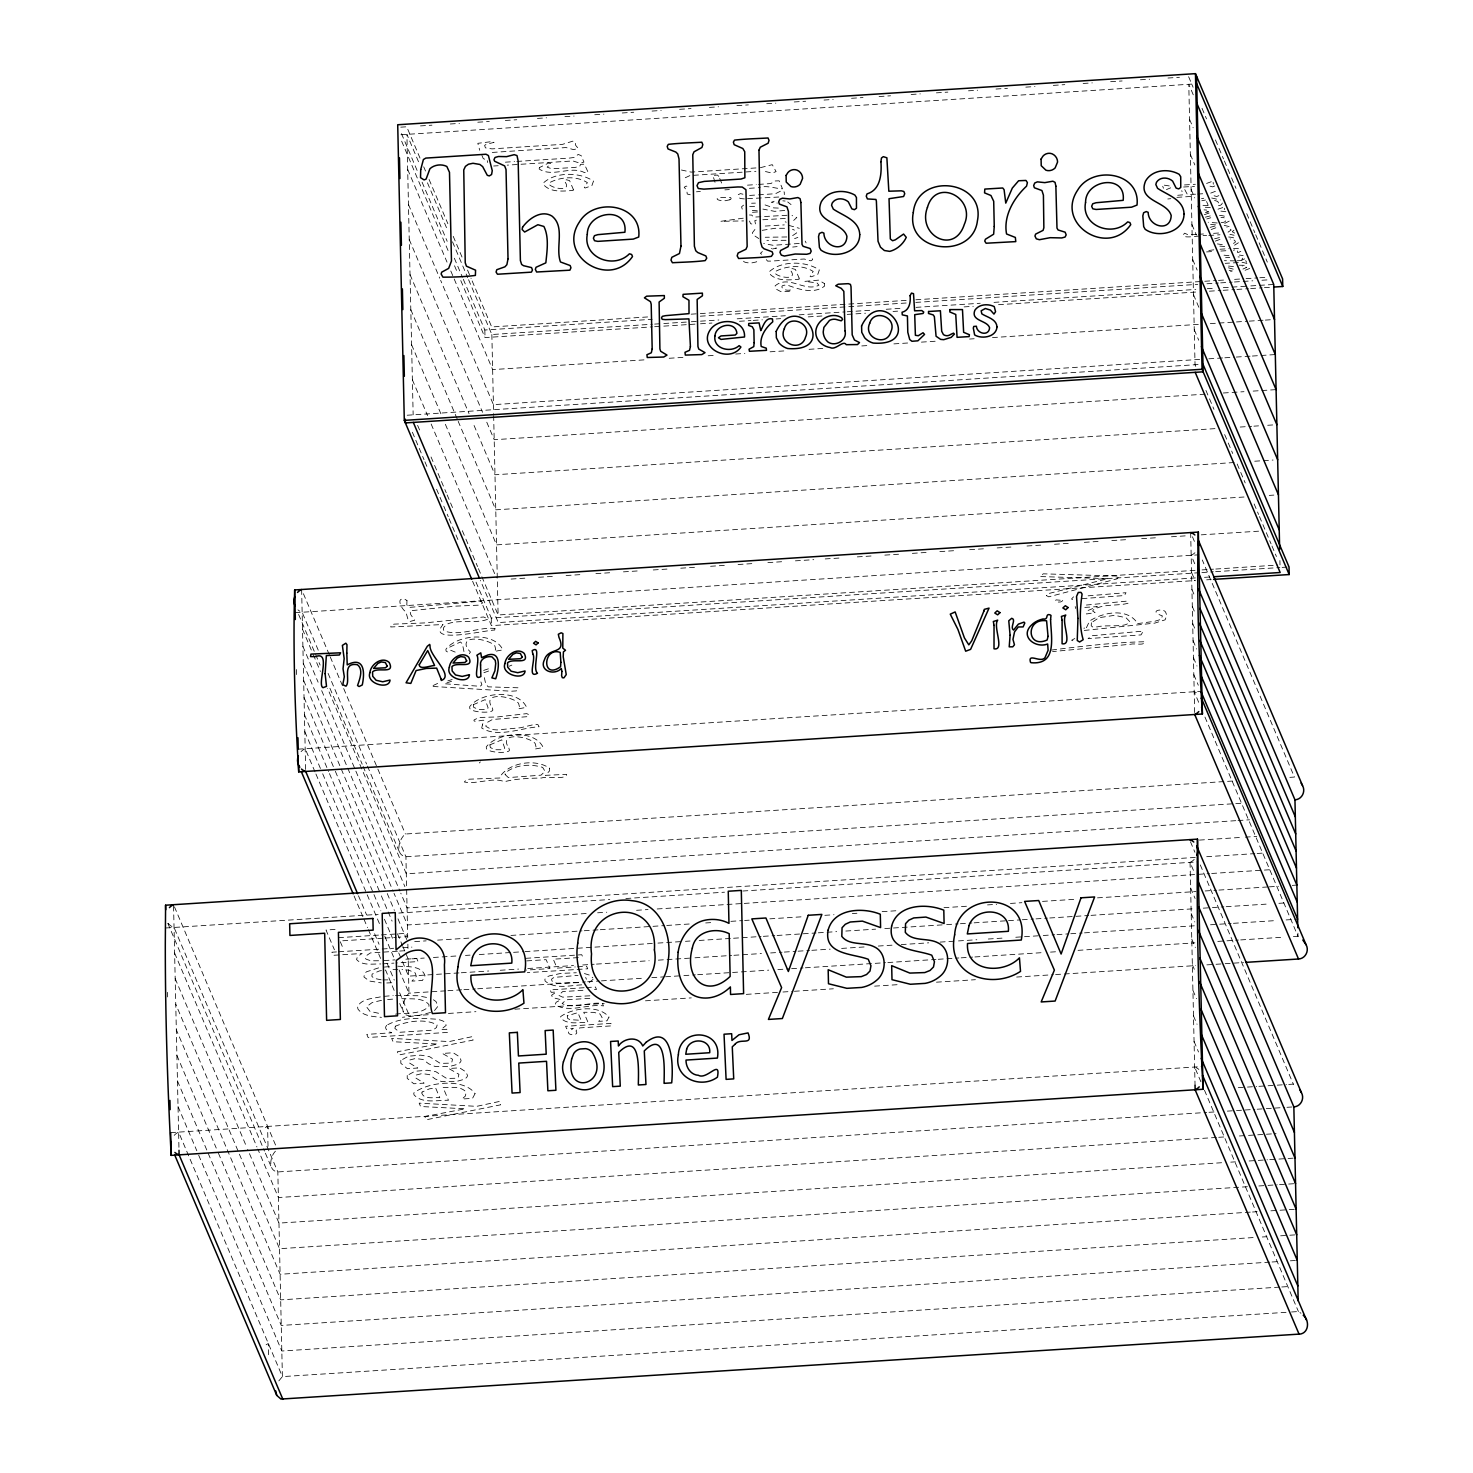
<?xml version="1.0" encoding="UTF-8"?>
<svg xmlns="http://www.w3.org/2000/svg" width="1473" height="1473" viewBox="0 0 1473 1473"><rect width="100%" height="100%" fill="white"/><g stroke="black" fill="none" stroke-linecap="round" stroke-linejoin="round"><path stroke-width="0.75" stroke-dasharray="5 3.75" d="M484.359 677.69L485.74 684.043L488.226 686.841L518.349 687.799L516.379 690.911L511.186 691.224L431.313 686.363L437.794 683.362M1224.358 208.209L1224.339 209.682M806.099 242.916L805.215 241.13M487.25 160.667L487.692 162.509M1214.746 185.985L1212.629 186.85L1207.492 185.488M1218.834 195.633L1216.753 196.498L1211.598 195.136M1225.849 211.725L1219.57 210.934M463.958 651.563L462.393 643.811L460.405 641.97L449.541 647.218L449.965 649.961L455.175 652.097M593.085 979.342L588.666 983.025M1170.796 198.671L1167.794 198.984M1075.216 606.545L1075.585 608.459M1166.45 189.575L1170.648 187.844M1222.314 203.035C1222.111 205.944 1214.986 206.975 1218.926 203.661L1217.711 201.396L1213.292 200.07M275.414 1151.205C270.038 1156.618 267.607 1170.759 277.826 1171.937L1206.7 1112.446M278.839 1380.882L282.393 1376.611L1289.243 1312.13M1229.219 221.116L1223.29 224.117M1238.406 242.75L1234.558 245.199M479.388 762.959L480.364 761.872M1233.969 230.23C1229.605 233.121 1235.184 231.132 1234.448 233.857L1235.331 235.514L1229.955 234.354M1249.712 268.454L1243.341 270.958M1232.57 781.04L405.406 834.013C398.723 839.076 394.635 855.04 405.922 856.752L1242.236 803.19M1073.559 596.786L1071.497 599.051L1072.675 599.493M754.931 229.475L752.427 232.716L752.721 234.575L758.761 238.552M434.517 1010.533L437.997 1006.225L435.99 1001.548L433.117 999.559M511.849 665.096L509.216 666.219M743.552 205.134L741.563 206.791L742.502 209.995M1215.317 241.13L1219.957 239.399M1244.648 258.898L1241.831 259.892L1242.126 258.972A4.677 1.51 -1.3 0 0 1241.113 257.131L1238.093 256.891M793.689 220.398L796.801 217.525L792.032 215.518M483.917 672.719L491.098 670.123M265.379 1127.563L267.589 1126.274L268.031 1146.749M266.134 1344.775L268.325 1343.505L268.583 1354.865M762.37 251.533L760.418 253.319L761.633 254.24M1211.156 229.53L1215.998 227.707M1240.818 251.349C1233.196 255.216 1242.034 247.574 1233.398 250.244M1204.398 214.708L1211.763 212.094M1206.792 218.961L1210.769 217.746M1233.435 243.395C1238.314 241.867 1232.846 238.442 1230.121 239.013M469.353 653.662L470.458 652.042L467.457 648.801C459.171 633.187 490.472 639.613 494.854 645.947L495.738 649.501L494.247 651.471L502.845 649.869C494.044 630.886 456.446 634.808 445.896 649.298L446.061 651.029L449.67 653.386M1051.667 650.035C1082.047 646.297 1114.877 642.302 1145 641.749L1144.061 642.449C1144.3 645.745 1134.1 643.075 1130.528 644.253L1052.551 651.582M792.64 235.606L796.727 232.844L795.88 230.819L792.511 229.272M1210.162 227.339L1216.495 225.645M794.573 238.626L797.869 237.411M1205.393 217.157L1211.671 215.555M1214.581 238.792L1220.859 237.208M483.641 670.418L490.491 668.116M1228.059 232.163L1231.189 230.009L1228.592 227.836A12.649 4.088 -1.3 0 0 1226.917 227.542M1074.793 638.509L1071.589 640.258L1074.774 641.455M430.576 1012.467L418.903 1015.449L402.405 1017.291M447.81 680.876L452.174 679.495M1246.895 263.428L1242.476 262.323L1225.223 263.336M451.548 681.281L444.386 683.767L480.18 686.289L481.874 684.798L480.364 680.323M1213.77 249.821L1205.945 250.907M1221.191 222.533C1228.059 222.957 1226.825 216.605 1220.933 217.378M1201.784 200.77L1205.503 200.015M743.239 218.188L720.757 221.318L743.552 220.913M1205.448 212.499L1208.578 211.762L1205.835 211.891M762.204 230.34L775.037 228.278L786.785 228.297M689.824 175.637L683.38 178.62M772.552 248.974L776.474 248.108L771.373 248.366M378.635 967.871L366.556 971.775L364.567 973.395L363.96 976.967L369.3 981.018L381.304 982.914M1222.737 207.583L1217.379 209.405M1215.372 191.343L1210.346 193.258M1201.526 198.671L1203.736 198.247M381.489 1000.351L372.301 1002.469L366.482 1006.74L369.999 1011.399L381.654 1013.94M1211.285 181.713L1206.24 183.573M784.722 210.473L774.632 211.339L762.885 209.092M1239.272 265.195L1247.815 265.453M1230.636 271.492L1232.33 270.958L1228.482 270.314M749.683 206.404L754.599 206.349M1207.97 205.483L1201.692 205.281M774.135 201.249L771.263 202.317L777.302 203.071M765.242 226.05L784.299 224.89M757.472 211.965L749.002 212.554M380.384 996.89C372.614 998.584 361.695 998.639 357.571 1006.575L357.902 1008.987C363.021 1016.333 373.35 1016.462 381.452 1017.364M581.706 984.848C569.959 985.474 554.677 989.525 545.084 980.981L544.881 979.563A18.228 5.892 -1.3 0 1 549.355 975.863L560.937 973.395L576.311 972.751M1084.809 607.392L1097.311 606.637L1088.087 610.448L1086.448 613.983L1095.102 612.621L1092.671 611L1093.389 609.859C1103.94 603.249 1117.51 606.397 1128.41 603.138L1127.121 601.113L1083.594 605.311M1084.275 630.444L1154.703 623.134L1165.088 619.838L1166.782 615.419L1165.714 612.345C1163.946 607.778 1147.117 610.577 1162.363 615.898L1161.184 619.323L1154.666 621.311L1137.708 623.595L1135.904 622.803L1135.812 620.962C1124.764 607.999 1102.356 612.621 1089.541 621.054L1086.503 627.572L1087.516 627.737L1083.889 628.179M1242.936 269.062L1246.729 267.368L1242.255 266.079M1082.029 598.627L1124.433 595.552L1125.998 592.698L1084.459 596.142M786.84 236.969L765.242 237.263M792.677 247.059L797.132 246.599M756.422 220.158L754.802 220.655L755.465 223.933L753.439 224.375L750.622 223.712L749.481 221.042M492.277 152.437L566.055 147.558L573.568 149.62L578.208 148.46L575.63 145.256L575.409 142.329L572.794 141.15L562.52 144.354L492 148.883L485.409 147.871L484.617 145.404L486.108 144.391L494.099 142.347L491.761 141.611L477.823 143.323L479.738 150.283M578.153 982.657L557.162 983.209A10.348 3.351 -1.3 0 1 552.301 981.441L551.528 979.637A10.421 3.369 -1.3 0 1 554.677 977.335L578.024 975.384M799.231 243.45L773.159 245.31L763.677 243.542M760.418 167.664L772.275 164.663L776.087 171.605L772.073 173.096L762.591 170.868M696.471 191.803L700.356 191.453M786.066 240.302L766.899 240.338M384.379 967.061L390.989 966.472M384.195 996.337L393.199 995.564M387.62 999.541L394.635 998.97M400.766 127.157L406.714 126.788L420.136 158.384M420.486 125.905L431.939 125.168M450.296 123.99L459.466 123.401M477.804 122.222L489.275 121.504M505.313 120.473L516.784 119.736M537.424 118.411L546.593 117.822M564.932 116.643L574.102 116.054M594.742 114.747L603.912 114.157M622.25 112.979L633.721 112.243M652.06 111.064L661.23 110.475M679.587 109.315L691.04 108.579M709.397 107.4L718.566 106.811M736.905 105.633L748.376 104.896M766.715 103.718L775.884 103.147M794.223 101.968L805.694 101.232M824.033 100.054L833.202 99.464M851.541 98.286L863.012 97.568M879.068 96.537L890.539 95.8M911.161 94.475L920.33 93.885M936.386 92.854L947.857 92.118M968.498 90.81L977.667 90.221M996.006 89.043L1007.477 88.306M1025.816 87.128L1034.985 86.539M1053.324 85.379L1064.795 84.642M1083.134 83.464L1092.303 82.875M1110.642 81.696L1122.113 80.96M1140.452 79.781L1149.64 79.211M1167.979 78.032L1179.431 77.296M400.932 134.743L1192.743 84.035M505.386 162.177L514.556 161.588M516.839 161.441L569.572 158.071L574.047 157.464L578.208 154.444L581.172 155.622L583.934 162.085L580.159 163.227L572.868 160.944L507.228 165.142M493.658 166.007L498.187 165.731M755.944 167.94L691.058 172.102L681.447 170.021M693.507 175.305L755.907 171.31M747.492 185.156L756.275 184.585M758.485 184.438L770.95 183.536L774.743 180.995L779.125 180.811L782.513 188.802C774.798 188.618 766.733 184.806 758.3 187.734M724.882 189.87L729.338 189.594M749.389 188.305L756.072 187.881M749.573 195.43L756.238 195.007M758.466 194.859L775.479 193.7L780.672 191.085L784.262 191.95L784.317 194.657M747.584 198.671L779.42 196.995M1184.495 184.954L1195.376 184.272M1183.648 187.016L1194.493 186.335M762.83 219.753L787.042 218.354M1195.56 194.197L1187.385 194.51L1184.218 188.581M1197.678 194.068L1204.012 193.663M1176.909 197.364L1194.253 196.24M1196.334 234.446L1187.846 234.667L1184.605 233.176C1177.037 240.78 1205.798 234.17 1206.571 235.625M1198.488 234.299L1204.969 233.894M1213.605 233.342L1220.067 232.918M1208.799 235.477L1219.994 234.759M1219.994 249.232L1229.016 248.661M1206.571 251.92L1212.445 251.533M1220.878 251.054L1227.138 250.649M1225.573 257.701L1229.752 257.425M1235.203 260.887L1224.394 260.684M647.604 316.953L491.687 326.951L472.004 280.588M691.168 314.172L698.055 313.731M700.338 313.583L906.705 300.363M915.875 299.774L1202.502 281.417M1204.785 281.269L1216.256 280.533M1218.539 280.386L1225.426 279.962M1234.595 279.373L1243.764 278.784M1246.066 278.636L1257.519 277.9M1259.82 277.753L1266.688 277.311M463.314 279.318L484.838 330.007L652.171 319.291M700.319 316.198L906.631 302.978M915.801 302.407L1197.77 284.344M1206.939 283.755L1218.41 283.019M1220.694 282.871L1232.165 282.135M1234.448 281.987L1252.786 280.809M1261.956 280.238L1268.842 279.796M468.598 279.741L491.853 334.518L652.355 324.244M654.656 324.097L661.524 323.655M663.826 323.508L689.051 321.906M691.334 321.758L698.22 321.317M700.504 321.169L718.861 319.991M737.2 318.812L785.348 315.738M799.103 314.854L844.968 311.908M847.251 311.76L872.476 310.14M886.23 309.275L902.286 308.244M916.04 307.36L980.245 303.254M993.999 302.37L1195.781 289.445M1207.252 288.708L1214.12 288.266M1223.308 287.677L1248.515 286.057M1250.816 285.909L1273.74 284.455M460.791 280.57L485.004 337.575L652.355 326.859M654.638 326.711L661.524 326.269M663.807 326.122L698.202 323.931M700.485 323.784L711.956 323.047M739.464 321.28L750.917 320.543M753.219 320.396L762.388 319.825M776.142 318.941L780.727 318.647M808.235 316.879L821.989 315.995M847.196 314.393L865.535 313.215M893.043 311.447L897.628 311.153M964.115 306.9L973.285 306.31M998.51 304.69L1197.936 291.912M1209.407 291.194L1220.859 290.457M1223.161 290.31L1234.613 289.573M1236.915 289.426L1248.386 288.69M1250.669 288.542L1262.14 287.806M1264.423 287.658L1271.309 287.217M643.977 359.891L492.645 369.594L450.609 270.553M669.202 358.27L685.24 357.258M708.182 355.785L715.049 355.343M735.69 354.017L744.859 353.428M770.084 351.808L783.839 350.942M809.064 349.322L822.818 348.438M861.797 345.934L868.683 345.511M893.908 343.89L907.663 343.006M921.417 342.123L937.472 341.092M969.565 339.048L974.15 338.753M992.489 337.575L1198.856 324.355M1210.327 323.618L1247.005 321.261M1249.307 321.132L1263.061 320.249M1265.362 320.101L1274.532 319.512M1199.648 359.412L493.418 404.652L440.648 280.33M1208.817 358.823L1222.572 357.939M1224.873 357.792L1234.043 357.202M1236.326 357.055L1250.08 356.19M1252.381 356.043L1275.305 354.57M407.192 415.22L1199.004 364.494M1205.006 394.175L494.21 439.709L486.145 420.744M1223.345 392.996L1243.985 391.689M1253.155 391.1L1276.097 389.627M1214.967 428.643L494.983 474.766L472.63 422.088M1240.192 427.041L1251.645 426.305M1253.946 426.157L1258.531 425.863M1267.701 425.274L1276.87 424.684M1234.098 462.54L495.775 509.824L458.195 421.333M1254.72 461.215L1273.077 460.036M1244.041 497.009L496.548 544.881L444.68 422.677M1269.266 495.388L1273.85 495.094M511.094 579.055L524.848 578.171M538.602 577.287L554.658 576.274M566.111 575.538L582.166 574.507M595.921 573.623L611.976 572.592M623.447 571.855L639.485 570.824M653.257 569.959L669.294 568.928M680.765 568.191L696.821 567.16M710.575 566.276L726.631 565.245M738.083 564.509L754.139 563.496M767.893 562.612L783.949 561.581M795.42 560.845L813.759 559.666M825.211 558.93L841.267 557.917M857.323 556.886L871.077 556.002M884.831 555.118L898.585 554.235M912.358 553.351L928.395 552.32M939.866 551.602L955.922 550.571M969.676 549.687L985.732 548.656M997.184 547.919L1013.24 546.888M1026.994 546.004L1043.05 544.992M1054.521 544.255L1070.558 543.224M1084.331 542.34L1100.368 541.309M1111.839 540.573L1127.895 539.56M1141.649 538.676L1157.704 537.645M1171.458 536.761L1187.496 535.73M1201.268 534.846L1258.586 531.182M295.171 612.694L1198.856 554.824M478.43 568.633L498.113 614.996L1199.759 570.051M1202.042 569.904L1213.513 569.167M1215.796 569.038L1277.717 565.061M476.018 582.148L491.264 618.052L1199.611 572.684M1201.913 572.537L1213.365 571.8M1215.667 571.653L1279.853 567.547M1282.136 567.4L1289.022 566.958M1195.34 577.932L498.279 622.582L480.401 580.436M1204.509 577.342L1211.377 576.9M472.612 581.283L491.43 625.638L1195.192 580.565M1206.663 579.828L1211.248 579.533M298.227 749.149L1201.894 691.26M1289.851 777.357L1294.436 777.063L1202.281 559.979M1235.755 820.682L406.309 873.802L327.577 688.333M1238.038 820.535L1249.491 819.798M1199.464 840.089L1243.009 837.29M1245.293 837.143L1256.745 836.425M1195.266 857.433L407.064 907.92L400.803 893.172M1206.718 856.697L1254.849 853.622M1257.132 853.475L1264 853.033M166.099 927.953L378.156 914.365M398.796 913.057L609.804 899.543M625.859 898.512L724.477 892.196M742.834 891.018L1198.009 861.871M335.071 929.426L326.012 930.015L334.408 949.772M586.162 913.518L407.45 924.97L394.028 893.356M597.615 912.8L606.784 912.21M636.575 910.296L648.028 909.559M657.197 908.97L741.969 903.538M744.27 903.409L1209.407 873.618M1211.69 873.471L1262.103 870.23M1264.386 870.083L1271.254 869.641M338.569 937.675L379.077 935.079M381.323 934.932L406.069 933.348L407.469 936.625L398.465 937.196M382.704 938.209L339.95 940.952L343.448 949.183M384.95 938.062L396.219 937.344M414.705 941.597L426.157 940.86M437.61 940.124L469.684 938.062M510.928 935.429L581.964 930.881M584.247 930.733L598.001 929.85M600.284 929.702L650.698 926.48M652.999 926.333L664.452 925.596M666.735 925.449L689.659 923.976M705.696 922.945L712.564 922.503M730.903 921.343L742.355 920.607M744.638 920.459L749.223 920.165M769.845 918.839L804.221 916.648M824.843 915.322L834.013 914.733M852.333 913.555L856.918 913.26M882.124 911.658L898.162 910.627M943.99 907.681L966.896 906.226M987.518 904.901L996.687 904.312M1010.441 903.428L1021.894 902.691M1042.516 901.384L1076.892 899.174M1097.495 897.849L1196.039 891.552M1205.19 890.962L1216.661 890.226M1218.944 890.079L1267.056 887.004M1269.358 886.856L1278.509 886.267M1292.263 885.383L1296.848 885.089M336.488 951.926L331.904 952.221L333.229 955.314L362.174 953.473L357.423 956.585L356.576 959.567C362.45 966.03 372.945 963.71 380.789 963.968M338.772 951.779L379.905 949.146M382.188 948.999L393.622 948.262M402.773 947.673L411.906 947.102M397.434 951.208L370.349 952.939L366.354 955.664A16.645 5.376 -1.3 0 0 366.151 959.199L370.938 960.801L380.329 960.746M399.68 951.061L404.191 950.766M384.048 960.58L394.948 959.88M405.848 959.181L416.73 958.481L418.056 961.574L396.127 962.974M402.829 946.439L408.205 959.089L424.242 958.058M433.412 957.468L456.317 955.995M465.486 955.406L470.071 955.13M479.241 954.541L511.315 952.479M513.598 952.331L522.768 951.742M525.069 951.595L655.669 943.236M657.952 943.088L683.159 941.468M685.461 941.321L690.027 941.026M699.196 940.455L731.271 938.393M733.572 938.246L761.062 936.478M763.364 936.331L774.816 935.613M777.1 935.465L816.06 932.961M818.344 932.814L836.682 931.636M845.833 931.046L875.625 929.15M884.794 928.561L944.377 924.749M946.66 924.602L958.113 923.866M960.414 923.718L971.867 922.982M974.15 922.835L1006.225 920.791M1008.526 920.643L1019.979 919.907M1022.28 919.76L1033.733 919.023M1036.016 918.876L1047.469 918.139M1049.77 917.992L1088.713 915.506M1091.014 915.359L1194.124 908.749M1203.294 908.16L1210.162 907.718M1212.445 907.571L1223.897 906.834M1226.199 906.687L1269.726 903.906M1278.895 903.317L1285.763 902.875M382.98 963.821L393.935 963.121M525.843 958.315L581.743 954.725L582.848 957.303M526.763 960.893L546.152 959.66L549.926 968.571L526.248 970.081M578.3 957.597L553.277 959.199L557.07 968.111L575.262 966.951M458.987 972.917L408.592 976.139L402.332 961.39M461.288 972.769L488.778 971.002M500.231 970.265L518.57 969.087M527.739 968.516L573.568 965.57M582.719 964.981L594.171 964.244M596.473 964.097L649.17 960.727M658.339 960.138L692.715 957.947M694.998 957.8L731.658 955.443M733.941 955.296L761.449 953.547M770.618 952.957L782.071 952.221M784.354 952.074L795.807 951.337M798.108 951.19L809.561 950.453M811.862 950.306L830.183 949.146M841.635 948.409L864.559 946.936M878.295 946.053L892.049 945.169M901.218 944.58L928.708 942.83M940.161 942.094L956.198 941.063M958.5 940.916L976.82 939.737M988.291 939.019L1004.328 937.988M1015.781 937.251L1040.988 935.631M1043.271 935.484L1054.723 934.747M1057.025 934.6L1068.477 933.882M1070.779 933.735L1082.232 932.998M1084.515 932.851L1194.493 925.799M1210.548 924.768L1217.416 924.344M1219.699 924.197L1231.152 923.461M1233.453 923.313L1276.981 920.515M1286.15 919.925L1297.603 919.207M577.526 966.804L586.622 966.214L587.727 968.792L527.334 972.659M445.619 990.85L408.96 993.189L405.425 997.479L402.368 1007.624L403.307 1011.951L405.812 1014.86L409.476 1015.928L430.098 1014.621M447.921 990.703L461.657 989.819M463.958 989.672L475.411 988.935M477.712 988.788L585.389 981.902M587.69 981.755L599.143 981.018M601.426 980.871L642.67 978.219M651.839 977.63L663.292 976.912M665.593 976.765L681.631 975.734M683.914 975.586L695.385 974.85M697.668 974.703L768.703 970.155M777.873 969.565L789.325 968.829M791.609 968.682L803.061 967.945M805.363 967.798L885.549 962.679M887.851 962.532L935.963 959.439M938.264 959.291L958.886 957.966M961.169 957.837L972.622 957.1M974.923 956.953L1041.356 952.7M1050.525 952.11L1057.411 951.668M1078.033 950.343L1194.879 942.867M1217.803 941.394L1224.671 940.952M1226.954 940.805L1238.406 940.069M1240.708 939.921L1284.235 937.141M1293.404 936.552L1297.989 936.257L1300.549 937.97M584.118 987.72L550.147 989.893L551.197 992.342L556.223 992.01L551.583 995.288L552.596 997.589L561.066 999.707L556.15 1002.229L555.118 1004.66C568.836 1013.534 588.574 1003.408 603.488 1005.93L602.457 1003.5C589.881 1001.419 573.789 1009.576 562.115 1003.555L566.276 999.799L593.103 998.123M586.383 987.573L595.442 987.002L596.491 989.433L591.98 989.727M582.958 990.298L562.668 991.605L558.617 995.306L562.649 997.147L590.213 995.803M448.418 1013.442L475.926 1011.675M514.869 1009.189L604.225 1003.463M645.469 1000.811L691.297 997.884M746.295 994.367L780.672 992.158M782.955 992.01L792.124 991.421M794.407 991.274L833.368 988.788M874.612 986.137L897.517 984.682M936.478 982.178L975.421 979.692M1016.665 977.041L1053.324 974.703M1055.625 974.555L1195.395 965.607M1206.847 964.87L1213.715 964.428M1216.017 964.281L1222.885 963.839M1225.168 963.692L1243.507 962.513M170.665 1132.627L1202.576 1066.526M1238.296 1087.663L1245.182 1087.221M1247.465 1087.074L1256.635 1086.485M1258.936 1086.338L1265.823 1085.896M1268.106 1085.748L1274.992 1085.306M1277.294 1085.159L1286.463 1084.57M1288.746 1084.423L1293.331 1084.128L1295.89 1085.84M1208.983 1112.299L1215.869 1111.857M1227.34 1111.121L1234.208 1110.697M1236.51 1110.55L1254.849 1109.372M1257.15 1109.224L1264.037 1108.782M1266.32 1108.635L1284.677 1107.457M1286.96 1107.309L1293.846 1106.867M1216.44 1137.451L278.397 1197.531L257.812 1149.05M1218.723 1137.303L1225.61 1136.861M1239.382 1135.978L1246.25 1135.536M1248.552 1135.388L1255.419 1134.947M1257.721 1134.799L1276.078 1133.621M1221.596 1162.731L278.968 1223.106L247.648 1149.345M1230.765 1162.142L1235.35 1161.847M1249.122 1160.982L1255.99 1160.54M1258.292 1160.393L1267.461 1159.803M1269.763 1159.656L1276.649 1159.214M1278.932 1159.067L1285.819 1158.625M1288.102 1158.478L1294.988 1158.036M1247.392 1186.704L279.539 1248.699L175.747 1004.199M1258.863 1185.968L1265.749 1185.526M1268.032 1185.378L1277.22 1184.789M1279.503 1184.642L1286.389 1184.2M1288.672 1184.053L1295.559 1183.611M1250.264 1212.132L280.109 1274.274L176.318 1029.774M1252.547 1212.003L1257.132 1211.708M1270.904 1210.824L1277.791 1210.383M1280.074 1210.235L1286.96 1209.793M1289.243 1209.646L1296.13 1209.204M1253.118 1237.578L280.68 1299.867L217.157 1150.21M1262.306 1236.989L1266.89 1236.694M1280.645 1235.81L1287.531 1235.368M1289.814 1235.221L1296.7 1234.779M1269.744 1262.14L281.251 1325.442L207.877 1152.604M1272.046 1261.993L1278.932 1261.551M1290.385 1260.814L1297.271 1260.372M1279.503 1287.126L281.822 1351.017L197.713 1152.899M1281.786 1286.979L1288.672 1286.537M1291.526 1311.983L1298.413 1311.541L1300.972 1313.253M1237.081 260.776L1245.569 260.39L1246.581 262.323M1177.682 195.283L1183.058 194.841L1181.751 190.661M1228.998 255.694L1221.927 254.976M395.556 1014.142C406.438 1012.595 420.983 1014.842 429.048 1006.096L428.864 1004.457C422.272 997.221 410.617 999.246 401.779 998.639M386.755 982.97L393.162 982.694M392.996 969.584L397.747 969.381M395.445 995.472L417.632 995.73L429.066 997.902M787.024 215.279L753.55 217.139L751.801 215.113L749.444 214.984M1210.309 207.435L1202.999 207.214M1233.509 248.366L1241.573 248.882M751.58 203.219L755.391 203.127M382.87 979.95L389.719 979.821M1228.5 266.061L1234.558 266.668M778.315 208.08L773.675 207.896L762.848 204.158M1217.195 222.994L1208.228 222.257M744.362 198.929L739.98 198.487L738.12 194.731L740.459 193.626L743.865 194.418M1169.249 185.929L1162.142 184.843L1163.504 188.268M397.765 966.196C406.658 966.896 421.573 965.146 425.016 975.734L422.475 980.466L411.943 981.128L416.325 976.415L415.294 973.027L408.997 970.228L402 969.418M1206.718 210.087L1204.03 209.866M1215.52 224.853L1210.603 224.467M1224.707 246.507L1219.791 246.101M690.229 194.767L687.247 194.031L686.805 190.606L684.227 187.218L686.142 186.114L690.358 186.997M1239.364 255.087L1243.175 255.584M757.288 210.805L751.212 210.363M1228.445 267.81L1233.84 269.301M1222.295 244.684L1217.416 243.91M381.157 979.803L373.884 978.311L371.859 976.286L372.117 974.095L379.39 970.928L385.595 970.063L394.359 990.869M782.826 200.844L785.127 201.046M1211.708 197.99L1220.417 199.978M1224.247 225.387L1232.514 227.358M1219.515 215.334L1221.927 215.629A15.927 5.155 -1.3 0 1 1227.635 217.433M1228.703 236.987L1231.115 237.282A15.927 5.155 -1.3 0 1 1236.823 239.068M788.773 225.369L799.305 228.315M584.431 973.561L590.139 975.31L592.883 977.925M484.709 159.176L483.291 158.661L480.621 152.382M785.219 221.815L786.214 222.202M787.724 201.948L791.056 204.6M718.806 176.355L717.443 175.066L712.858 175.453L715.031 182.284M585.665 977.464L586.42 979.25M1188.619 76.706L1193.075 87.238M1202.023 108.302L1206.497 118.853M1215.446 139.917L1218.116 146.232M1219.018 148.35L1223.492 158.881M1224.394 160.98L1230.655 175.729M1231.538 177.846L1236.013 188.378M1246.747 213.659L1254.793 232.624M1255.696 234.723L1267.314 262.12M1193.259 94.824L1188.785 84.292L1195.045 364.752L1196.113 367.293M1189.558 119.35L1193.148 127.764M1190.35 154.407L1194.824 164.939M1206.571 201.525L1208.099 205.115M1191.123 189.465L1194.695 197.898M1191.915 224.522L1196.389 235.054M1192.688 259.579L1197.162 270.111M1193.48 294.637L1198.838 307.286M1194.253 329.694L1198.727 340.226M1205.927 390.419L1208.615 396.734M1209.499 398.833L1213.973 409.347M1224.671 434.572L1227.359 440.887M1228.243 442.986L1232.698 453.5M1237.173 464.013L1239.843 470.31M1240.745 472.41L1245.201 482.923M1254.131 503.95L1258.586 514.464M1259.47 516.563L1271.07 543.887M1271.972 546.004L1276.428 556.499M1192.449 536.78L1195.119 543.114M1194.732 563.754L1191.16 555.321A13.018 12.226 -23 0 0 1195.266 552.375M1191.547 572.371L1195.119 580.804M1191.915 589.421L1194.603 595.755M1192.301 606.489L1194.99 612.805M1192.688 623.539L1195.376 629.855M1193.056 640.589L1196.647 649.022M1193.443 657.639L1197.015 666.072M1193.83 674.708L1198.304 685.24M1198.672 702.29L1194.198 691.758A13.018 12.226 -23 0 1 1198.433 694.17M1204.951 717.056L1297.989 936.257L1297.897 931.986M1190.46 841.746L1194.916 852.278M1200.292 864.927L1293.331 1084.128M1194.18 859.44A13.018 12.226 -23 0 1 1190.055 862.368L1194.529 872.918M1190.626 887.961L1195.1 898.493M1191.197 913.536L1194.787 921.969M1191.767 939.13L1195.358 947.544M1192.338 964.705L1195.026 971.02M1192.909 990.279L1196.499 998.712M1193.48 1015.873L1197.07 1024.306M1194.069 1041.448L1198.525 1051.998M1200.9 1081.79L1194.64 1067.041A13.018 12.226 -23 0 1 1198.856 1069.435M1204.472 1090.223L1298.413 1311.541M719.689 178.436L722.322 184.659M423.708 166.817L425.513 171.034M429.085 179.467L447.866 223.712M453.224 236.343L462.172 257.425M467.53 270.056L471.121 278.489M418.516 161.754L406.898 134.356L413.158 414.834M427.465 182.818L447.129 229.18M452.506 241.811L467.714 277.642M401.466 133.62L417.614 171.641M422.088 182.192L447.184 241.314M454.347 258.217L462.43 277.219M401.65 141.205L449.155 253.117M454.531 265.784L457.219 272.118M407.671 169.413L447.019 262.12M408.463 204.489L439.764 278.231M409.236 239.547L482.573 412.311M410.028 274.604L469.04 413.655M410.801 309.661L457.311 419.216M411.593 344.719L441.09 414.244M412.366 379.776L427.575 415.589M431.147 424.021L496.438 577.821M417.614 425.366L420.302 431.681M431.037 456.98L433.725 463.295M434.609 465.394L446.245 492.792M447.129 494.891L453.389 509.64M462.338 530.722L465.026 537.037M465.91 539.136L477.547 566.534M412.385 432.233L424.04 459.686M424.924 461.786L427.612 468.138M436.579 489.239L442.857 504.024M443.76 506.141L448.234 516.692M449.136 518.809L458.987 542.027M303.42 593.729L329.363 654.859M330.265 656.958L342.786 686.473M343.688 688.572L405.406 834.013M318.242 650.201L302.131 612.252A13.018 12.226 -23 0 1 297.914 609.84M328.092 673.382L366.556 764.008M367.458 766.126L405.922 856.752L407.726 937.767M298.614 614.462L314.725 652.429M315.627 654.546L320.101 665.078M329.934 688.278L362.174 764.192M363.058 766.31L399.754 852.757M302.517 629.302L312.368 652.502M313.252 654.601L320.414 671.467M302.904 646.371L318.113 682.202M321.685 690.634L404.891 886.654M303.272 663.421L399.901 891.055M303.659 680.471L393.125 891.257M304.046 697.539L334.463 769.201M335.347 771.3L386.349 891.441M387.252 893.559L394.396 910.406M397.986 918.839L407.818 942.02M304.414 714.589L328.571 771.502M329.473 773.601L380.476 893.743M381.36 895.86L392.094 921.141M397.471 933.79L401.945 944.322M304.801 731.639L321.795 771.686M322.697 773.804L380.844 910.793M384.435 919.226L392.481 938.209M398.741 952.957L401.429 959.273M315.019 771.889L305.187 748.689A13.018 12.226 -23 0 0 301.063 751.635M315.922 773.988L379.445 923.645M384.803 936.294L393.751 957.358M399.128 970.007L408.96 993.189L408.205 959.089M358.473 895.787L366.538 914.77M374.584 933.735L379.058 944.267M387.104 963.25L394.267 980.097M399.625 992.747L409.476 1015.928M354.072 895.971L363.039 917.053M363.923 919.17L367.514 927.603M368.397 929.702L380.936 959.236M399.735 1003.518L403.307 1011.951M275.543 1145.037L173.538 904.698L179.006 1150.303M167.83 923.332L264.496 1151.094M265.398 1153.193L271.658 1167.96M174.606 953.031L256.928 1146.933M175.177 978.606L246.746 1147.228M176.889 1055.368L216.255 1148.111M177.46 1080.943L206.993 1150.505M178.03 1106.536L196.83 1150.8M1213.31 184.217L1213.163 182.413M766.31 259.653L767.617 261.126L770.747 261.108L804.166 259.009L810.96 260.831L812.709 259.598L810.684 255.473M1279.908 560.532L1280 564.914M1190.663 532.582L1194.713 714.497M1190.055 862.368L1195.045 1085.233M491.853 334.518L493.621 413.416M493.658 415.607L498.113 614.996M484.838 330.007L485.004 337.575M491.264 618.052L491.43 625.638M407.874 944.156L407.966 948.428M301.634 589.513L305.684 771.447M296.441 669.552L296.607 676.365M167.535 992.342L167.646 996.945M168.161 923.276A13.018 12.226 -23 0 0 174.035 927.438L277.826 1171.937L282.393 1376.611L178.601 1132.111A13.018 12.226 -23 0 0 172.93 1137.027M743.589 261.218A5.947 1.915 -1.3 0 0 744.491 261.991A7.641 2.467 -1.3 0 0 751.911 262.875L756.201 261.955A6.426 2.081 -1.3 0 0 756.588 259.616M492.35 707.869L492.332 708.716C496.714 713.632 472.538 713.135 469.795 708.495L469.648 706.745C480.198 692.273 517.796 688.333 526.597 707.316L517.999 708.918L519.49 706.966L518.606 703.394C514.224 697.06 482.923 690.653 491.209 706.248L492.35 707.869M508.958 748.063L508.958 748.91C513.322 753.826 489.146 753.329 486.421 748.689L486.256 746.94C496.806 732.468 534.404 728.546 543.206 747.511L534.607 749.113L536.098 747.161L535.215 743.589C530.832 737.255 499.531 730.847 507.817 746.461L508.958 748.063M549.503 768.188L549.503 770.95L545.323 775.35L566.663 774.338C566.276 780.23 547.238 775.848 541.475 778.002C528.273 778.296 515.071 778.794 504.447 781.74C493.013 776.75 476.884 784.704 464.345 781.979L466.407 779.677L469.556 779.18L500.249 777.983L500.636 775.848C510.394 762.057 536.006 758.705 549.503 768.188M824.622 283.681L824.604 286.038C814.385 294.361 799.268 289.463 788.165 285.412C776.86 283.589 782.734 292.059 790.854 289.886L791.885 290.457L788.699 291.396L780.395 291.396L776.068 289.076L775.111 285.854C788.773 274.328 804.718 292.538 818.914 285.191L816.963 282.89L804.829 281.38L818.693 280.128L824.622 283.681M505.202 774.614L508.369 777.597L541.014 775.166L545.047 771.318L542.672 767.396C530.519 763.585 514.74 764.524 505 773.288L505.202 774.614M573.255 189.28L573.236 190.422C563.607 191.122 550.35 192.834 543.5 184.548L543.298 183.039C555.524 171.531 580.031 171.991 593.49 181.124L591.888 185.635L585.186 188.01L584.284 187.513L587.377 182.652C576.772 175.637 560.734 176.723 549.632 182.615L549.006 184.291C553.019 189.133 573.347 191.803 564.269 180.995L566.405 179.743L569.591 180.627L573.255 189.28M799.103 278.102L799.066 279.244C789.436 279.944 776.179 281.656 769.329 273.37L769.145 271.861C781.353 260.371 805.86 260.813 819.338 269.964L817.736 274.475L811.034 276.832L810.132 276.353L813.206 271.474C802.619 264.459 786.564 265.545 775.461 271.437L774.835 273.113C778.849 277.955 799.195 280.625 790.099 269.835L792.235 268.565L795.42 269.449L799.103 278.102M482.426 724.974L481.708 728.03C498.261 738.231 520.853 727.772 539.081 726.778L537.921 724.624L535.288 724.237L520.65 727.736L497.101 729.945L491.485 729.485L485.832 726.336L486.642 722.746L492.405 719.505L527.187 716.67L529.046 714.7L526.708 713.632L497.395 716.946L478.928 717.48L474.067 719.966C472.189 723.685 487.379 717.811 483.494 721.531L482.426 724.974M494.965 628.548L494.689 630.057C486.127 629.928 425.605 644.769 443.06 624.534L390.75 626.982L391.21 624.957L394.156 624.129L424.776 622.913L483.586 616.984L488.207 619.028C476.552 624.239 457.624 618.899 446.669 624.349L443.76 627.388L443.281 629.781L444.772 631.181C461.104 636.373 479.701 626.485 494.965 628.548M406.99 600.579L406.806 604.832L408.923 607.447L481.063 601.15L482.592 602.862L479.922 605.108L454.789 606.176L409.991 610.816L410.709 614.554L414.576 620.225L410.138 621.459L408.15 620.078L405.793 611.516C402.773 610.964 394.506 596.381 405.149 599.401L406.99 600.579M1091.383 622.748L1091.217 625.822L1092.671 626.964L1097.403 626.89C1104.29 624.552 1125.243 627.608 1128.281 623.005L1129.994 621.827L1125.998 617.703L1114.582 615.327L1099.024 617.684L1091.383 622.748M1142.496 632.451L1141.004 634.9L1088.05 638.619L1091.806 635.765L1140.305 631.365L1142.496 632.451M473.293 704.683L473.717 707.408L478.928 709.544L485.317 709.544L488.152 707.997L485.169 699.62L473.293 704.683M489.901 744.878L490.325 747.603L495.536 749.739L501.925 749.739L504.76 748.192L501.777 739.833L489.901 744.878M400.84 1060.376L400.803 1063.267L407.377 1068.698L417.724 1068.035L408.942 1062.677L409.862 1059.952L415.478 1058.516L423.064 1059.51L428.643 1063.801L435.253 1066.544L449.32 1066.581L457.68 1064.261A22.132 7.162 -1.3 0 0 461.049 1060.321L459.502 1056.804L453.224 1052.753L442.379 1053.453L452.524 1059.216L451.824 1062.162L449.67 1063.156L440.317 1063.396L429.453 1056.62L420.762 1055.165L408.573 1056.178L400.84 1060.376M407.229 1075.456L407.211 1078.346L413.784 1083.76L424.114 1083.115L415.349 1077.757L416.251 1075.032L421.867 1073.596L429.472 1074.59L435.051 1078.88L441.661 1081.624L455.728 1081.661L464.087 1079.341A22.132 7.162 -1.3 0 0 467.457 1075.382L465.91 1071.884L459.613 1067.833L448.768 1068.533L458.932 1074.277L458.232 1077.242L456.059 1078.236L446.706 1078.475L435.861 1071.7L427.152 1070.245L414.963 1071.258L407.229 1075.456M475.061 1093.629L472.52 1098.361L461.988 1099.024L465.265 1096.188L466.241 1092.248C460.828 1085.693 450.591 1087.663 443.042 1087.479L448.455 1100.257C437.389 1100.036 422.42 1103.977 414.005 1094.862L413.747 1093.021C427.593 1082.066 463.756 1077.647 475.061 1093.629M608.975 1017.106L606.986 1020.826L598.664 1021.36L602.126 1017.64L600.119 1014.068L593.785 1012.356L583.713 1012.264L588.003 1022.317C579.257 1022.152 567.473 1025.263 560.826 1018.082L560.624 1016.628C572.5 1007.79 598.995 1004.494 608.975 1017.106M539.541 167.517L539.118 168.972C552.375 177.957 570.88 165.289 584.486 172.617L588.114 172.286L584.413 164.203L580.583 164.332L579.718 166.375L574.838 167.48L551.657 168.769L547.146 167.167L550.902 163.558L548.453 163.098L539.541 167.517M422.162 1092.009L421.701 1093.021C424.003 1099.889 434.332 1097.109 439.764 1097.716L435.64 1087.958L429.435 1088.842L422.162 1092.009M567.252 1015.818L567.657 1018.432L569.996 1019.666L581.135 1020.31L577.876 1012.632L567.252 1015.818M576.587 1030.014L575.998 1031.045C579.975 1035.316 567.97 1036.145 568.431 1032.039L573.384 1028.32L566.645 1028.743L565.614 1026.294L610.908 1023.404L611.939 1025.852L579.773 1027.896L576.587 1030.014M395.372 1026.202L394.874 1028.412L399.699 1032.278L432.804 1030.161L436.468 1027.528L437.15 1024.969C425.366 1018.285 407.69 1021.102 395.372 1026.202M1046.401 595.589L1048.794 596.823L1117.05 578.852L1119.13 576.127L1043.271 573.826L1040.048 576.551L1107.88 578.668L1047.34 593.877L1046.401 595.589M386.681 1025.337L385.705 1026.902A26.33 8.525 -1.3 0 0 391.671 1032.794L366.795 1034.377L368.103 1037.489L448.105 1032.37L446.779 1029.259L440.924 1029.645L446.209 1025.337L444.938 1022.244A18.615 6.021 -1.3 0 0 436.284 1019.187C419.879 1018.138 401.356 1016.812 386.681 1025.337M1062.751 600.45L1061.812 601.463C1060.707 602.641 1053.066 602.181 1056.031 599.861L1062.751 600.45M729.816 199.776L725.508 200.696A7.641 2.467 -1.3 0 1 718.087 199.812A5.947 1.915 -1.3 0 1 718.64 197.492L730.203 197.437A6.426 2.081 -1.3 0 1 729.816 199.776M471.728 1036.753L449.155 1041.577L391.671 1038.391L393.088 1041.724L437.739 1044.044L397.36 1051.777L398.723 1055.018L473.128 1040.067L471.728 1036.753M499.218 1101.509L476.644 1106.352L419.161 1103.148L420.578 1106.499L465.229 1108.801L424.85 1116.534L426.213 1119.775L500.617 1104.824L499.218 1101.509"/><path stroke-width="1.5" d="M165.584 905.214L165.307 943.622A553.388 66.911 86.3 0 0 171.181 1155.366L1203.073 1089.265A553.388 66.911 86.3 0 1 1197.494 839.131L165.584 905.214L165.694 909.762M1198.654 545.857L1198.543 541.051M1299.204 1334.115L280.956 1399.074L276.74 1395.373L174.698 1154.961M1297.805 927.732L1294.951 799.821C1301.911 799.508 1305.907 791.424 1302.5 785.514L1198.654 540.904M1245.79 962.366L1298.505 958.997C1305.465 958.702 1309.46 950.619 1306.054 944.709L1201.305 697.981A13.018 12.226 -23 0 1 1202.097 700.246L1202.207 705.033A13.018 12.226 -23 0 1 1201.526 707.39M1298.173 1300.88L1293.846 1106.867C1300.806 1106.573 1304.802 1098.49 1301.395 1092.579L1196.665 845.852A13.018 12.226 -23 0 1 1196.868 855.261M1273.593 287.069L1282.762 286.48L1282.596 278.913L1195.468 73.65L397.71 124.745L404.302 420.376L471.71 579.184M404.302 420.376L1202.06 369.281L1289.188 574.544L1213.549 579.386M298.724 771.889A296.478 35.849 86.3 0 1 294.674 589.955L1198.341 532.084L1202.41 714L298.724 771.889L298.577 765.224M1213.678 576.753L1280.166 572.5L1195.211 372.338M1302.795 939.995L1306.054 944.709M1303.218 1315.279C1309.92 1320.6 1308.926 1333.636 1299.094 1334.207L1195.137 1089.781L1195.045 1085.233M1301.101 783.084L1302.5 785.514M1299.996 1090.149L1301.395 1092.579M1196.72 83.777L1282.762 286.48M1196.831 103.257L1273.74 284.455L1279.669 549.576M1196.72 136.197L1274.532 319.512M1198.396 173.372L1275.305 354.57M1198.285 206.312L1276.097 389.627M1199.961 243.487L1276.87 424.684M1199.851 276.427L1277.662 459.742M1201.526 313.602L1278.435 494.799M1201.416 346.542L1279.227 529.857M1202.981 364.236L1289.022 566.958L1289.188 574.544M1198.322 572.168L1294.951 799.821M1198.691 589.237L1295.319 816.871M1199.979 608.386L1295.706 833.921M1199.464 623.337L1296.093 850.971M1199.832 640.405L1296.461 868.039M1199.335 655.338L1296.848 885.089M1201.489 676.623L1297.234 902.139M1200.992 691.555L1297.603 919.207M1298.505 958.997L1194.713 714.497A13.018 12.226 -23 0 0 1198.819 711.551M1198.12 881.351L1293.846 1106.867M1198.691 906.926L1294.417 1132.461M1198.359 930.402L1294.988 1158.036M1199.832 958.094L1295.559 1183.611M1199.501 981.57L1296.13 1209.204M1200.974 1009.263L1296.7 1234.779M1201.545 1034.838L1297.271 1260.372M1201.213 1058.314L1297.842 1285.947M1202.631 1075.364L1306.477 1319.992M413.324 422.42L479.498 578.337M357.589 893.688L305.684 771.447A13.018 12.226 -23 0 1 301.449 769.035M301.265 771.539L353.189 893.853M179.006 1150.303L179.117 1154.85L282.89 1399.35M276.74 1395.373L275.782 1391.028M1196.555 76.191L1203.146 371.822L405.388 422.917L405.296 419.124M1195.468 73.65L1202.06 369.281M1197.494 839.131L1203.073 1089.265M399.459 157.869L399.919 178.546M400.895 222.239L401.411 245.218M402.387 288.892L402.847 309.588M403.878 355.564L404.339 376.259M294.674 589.955L295.337 619.525M297.969 737.77L298.227 749.149M169.947 1100.423L170.15 1109.629M170.665 1132.627L171.181 1155.366M169.413 907.644A13.018 12.226 -23 0 1 173.538 904.698M1189.558 839.628A13.018 12.226 -23 0 1 1193.793 842.04M179.117 1154.85A13.018 12.226 -23 0 1 174.882 1152.438M171.218 1146.381A13.018 12.226 -23 0 1 171.107 1141.575M1202.52 1075.511A13.018 12.226 -23 0 1 1202.631 1080.317M1199.243 1086.835A13.018 12.226 -23 0 1 1195.137 1089.781M1202.41 714A296.478 35.849 86.3 0 1 1198.341 532.084M1190.663 532.582A13.018 12.226 -23 0 1 1194.879 534.975M299.811 767.267A13.018 12.226 -23 0 1 298.375 755.815M295.023 606.029A13.018 12.226 -23 0 1 294.821 596.62M297.509 592.459A13.018 12.226 -23 0 1 301.634 589.513M325.128 673.658L326.509 686.381L323.047 687.688C316.585 684.945 331.812 650.201 315.535 656.645L310.545 656.59L310.932 654.104L340.594 652.797L339.434 654.988L326.362 655.577L325.128 673.658M346.799 653.11L347.223 664.875C363.242 656.442 365.414 670.178 362.266 684.963L359.081 686.547L357.552 685.534C359.615 679.329 363.684 669.497 357.442 664.728C341.165 661.911 351.016 680.821 346.008 686.16L342.786 684.761L344.314 676.751L343.043 668.816L344.166 658.541L342.38 645.395L345.824 643.204L346.984 644.714L346.799 653.11M561.894 671.393L561.6 675.72L562.318 677.69L563.92 677.875L566.24 674.579L563.22 656.774L563.423 651.839L565.522 650.274L562.778 648.12L562.889 633.556L561.158 632.801L558.322 634.274L559.004 637.459C566.958 655.117 548.619 646.739 544.55 659.536C538.621 670.859 554.308 676.033 561.287 668.484L561.894 671.393M1010.091 635.323L1009.208 646.85L1012.78 646.813L1014.455 644.806L1012.964 639.356L1014.547 631.843L1018.285 626.982L1023.127 626.909L1024.803 623.005L1024.011 622.122L1018.395 624.129L1013.553 630.057C1009.557 627.59 1016.646 619.323 1011.712 618.31L1008.766 620.777L1010.091 635.323M1050.58 619.581C1051.151 637.717 1057.375 664.986 1031.303 662.74L1030.548 662.427C1027.454 652.355 1040.509 663.273 1044.983 657.713L1048.113 650.256L1047.653 643.996C1035.85 648.672 1019.611 636.815 1031.21 625.362C1034.396 621.974 1038.502 620.023 1042.994 618.973C1049.181 620.133 1044.817 613.394 1049.899 614.757L1050.986 615.438L1050.58 619.581M1077.941 618.439L1077.242 640.534L1079.617 641.989L1083.171 639.687C1078.973 625.712 1080.077 608.331 1082.084 594.116L1080.998 592.367L1078.273 592.459L1076.542 596.455L1077.941 618.439M994.036 625.362L994.017 648.82C1005.23 650.827 992.655 626.412 997.7 620.151L993.336 621.514L994.036 625.362M1062.107 620.28L1062.088 643.756C1073.301 645.745 1060.726 621.348 1065.771 615.07L1061.407 616.432L1062.107 620.28M800.889 202.482L802.012 244.426L803.098 246.304L810.168 248.514L811.2 251.22L810.113 253.374L806.762 254.277L795.162 254.019L784.409 256.044L781.316 255.142L779.972 252.38L780.635 250.447L788.11 246.691L788.884 244.095L788.442 211.486L786.95 206.864L779.401 204.103L778.683 201.875L779.769 199.334L782.421 198.192L789.823 198.965L797.887 197.548L800.078 198.689L800.889 202.482M1055.865 186.15L1056.988 228.094L1058.074 229.972L1065.145 232.182L1066.176 234.888L1065.089 237.043L1061.738 237.945L1050.139 237.687L1039.386 239.712L1036.292 238.81L1034.948 236.048L1035.611 234.115L1043.087 230.359L1043.86 227.763L1043.418 195.154L1041.927 190.533L1034.377 187.771L1033.659 185.543L1034.746 183.002L1037.397 181.86L1044.817 182.634L1052.864 181.216L1055.055 182.357L1055.865 186.15M532.803 653.994C536.356 658.339 526.763 679.348 537.498 673.235C531.716 668.392 542.174 644.198 532.195 650.643L532.803 653.994M563.423 1061.794C557.531 1082.581 584.744 1100.257 599.069 1082.545C611.037 1067.317 600.653 1035.998 578.189 1042.681A18.228 17.879 -42.2 0 0 568.099 1049.218L563.423 1061.794M480.566 665.004L480.861 676.494C471.636 682.146 480.566 660.217 476.865 655.246L480.769 652.852L481.561 657.639L488.115 654.896C502.44 651.158 498.334 671.117 495.701 678.795L491.872 677.875L494.91 670.823L495.72 663.568L495.259 660.364L492 656.884C486.9 655.632 479.498 659.02 480.566 665.004M420.726 169.598L420.523 177.662L424.114 179.927L426.102 179.098L429.932 168.714C434.369 164.681 441.477 163.761 446.835 166.467L449.486 172.323L451.474 260.96L448.657 268.381L441.716 272.155L441.127 273.996L442.913 277.163C453.445 277.145 464.971 276.832 475.392 275.414L475.558 270.185L466.425 266.171L465.229 262.728L463.756 169.911L465.431 166.375L468.469 164.221L472.98 163.282L479.848 164.442L482.647 166.596L487.287 175.305L489.312 175.913L491.577 174.514L492.258 170.665L488.41 155.549L485.998 154.242L425.826 158.09L423.395 159.526L420.726 169.598M678.372 1054.797C673.161 1077.592 700.522 1089.597 717.425 1077.168C720.923 1058.424 707.003 1080.28 698.386 1075.29C690.69 1074.885 685.847 1067.299 686.013 1060.081L717.406 1058.074C722.709 1028.651 679.384 1027.031 678.372 1054.797M845.023 330.817C847.546 340.318 835.081 347.333 827.789 341.883A16 15.025 -23 0 1 823.204 332.014L823.886 327.374L829.52 320.396A9.298 8.728 -23 0 1 835.78 319.365L841.23 320.838L842.574 319.438L841.746 317.837C830.293 310.232 812.691 322.366 816.226 335.881C817.994 342.049 823.83 346.56 830.072 347.518C835.596 350.813 843.293 339.508 846.257 344.682L857.489 344.572L859.495 342.583L854.45 340.005L852.186 334.868L851.026 286.756L850.437 284.399L848.282 283.663L838.229 284.215L835.725 285.762L841.304 288.395L843.826 291.341L845.023 330.817M654.417 949.919C663.108 1000.48 586.272 1007.422 591.538 953.952C584.413 902.654 658.136 895.694 654.417 949.919M880.928 161.699C881.738 173.556 880.762 189.888 867.026 193.865L866.253 196.185L867.413 198.929L875.956 199.463L876.38 201.138L878.037 241.314L880.467 247.169L884.371 250.52L889.747 251.367C896.873 249.545 903.262 244.021 906.263 237.337L903.575 234.06L895.363 239.804L892.583 240.743L890.318 238.939L889.029 198.708L903.612 196.498L904.735 193.718L903.851 191.453L901.347 190.827L888.827 191.214L886.875 157.795L883.321 156.654L881.462 157.998L880.928 161.699M910.093 295.705C910.793 302.149 909.43 310.527 902.065 312.258L902.286 314.854L907.423 315.959L907.791 332.29L909.725 339.563L911.953 341.276L917.9 340.815L924.547 334.426L923.019 332.751L918.287 335.734L915.396 335.31L914.715 314.67L923.092 313.473L923.737 312.037L921.785 310.564L914.604 310.821L913.518 293.679L911.474 293.109L910.093 295.705M577.766 943.107C573.586 968.166 585.26 1000.793 614.094 1003.15C640.46 1007.422 666.735 987.462 668.19 960.488C672.351 935.429 660.567 903.096 631.862 900.684C605.532 896.339 579.386 916.206 577.766 943.107M458.085 966.638C449.265 1007.016 494.873 1022.17 523.965 1003.187L522.897 989.635C507.043 1006.372 469.04 1004.07 470.955 975.292L524.719 971.849C534.147 922.411 460.846 921.877 458.085 966.638M954.651 934.839C945.813 975.218 991.421 990.372 1020.513 971.388L1019.445 957.837C1003.592 974.574 965.588 972.272 967.503 943.493L1021.286 940.032C1030.695 890.613 957.395 890.079 954.651 934.839M678.151 952.166C677.009 964.962 678.151 978.993 686.326 989.469A25.151 23.605 -23 0 0 701.295 997.773C712.159 999.32 722.783 994.496 730.387 986.91L730.553 994.478L743.607 993.631L741.306 890.392L728.251 891.239L728.969 923.35A35.591 33.4 -23 0 0 703.173 920.643C689.161 924.621 680.047 938.209 678.151 952.166M587.304 234.354C582.572 257.444 613.799 269.78 629.431 253.779L631.641 254.479L632.506 256.523C609.656 289.61 556.444 255.989 579.46 221.944C594.392 196.719 642.467 204.231 638.73 237.006L633.28 239.105L597.799 241.369L594.54 240.725L593.398 238.203L594.466 235.68L597.817 234.649L624.902 232.255C628.087 205.557 587.119 211.191 587.304 234.354M1085.564 202.445C1080.851 225.535 1112.078 237.871 1127.692 221.871L1129.901 222.57L1130.767 224.614C1107.917 257.701 1054.705 224.08 1077.72 190.035C1092.671 164.81 1140.728 172.323 1137.009 205.078L1131.559 207.196L1096.078 209.461L1092.8 208.816L1091.659 206.294L1092.727 203.771L1096.078 202.74L1123.163 200.346C1126.348 173.648 1085.38 179.283 1085.564 202.445M571.634 1058.958C564.601 1098.306 611.921 1083.705 592.128 1052.238A10.348 10.145 -42.2 0 0 585.61 1048.647L580.012 1049.015A10.421 10.219 -42.2 0 0 573.807 1053.416L571.634 1058.958M714.976 335.826C712.729 348.788 730.792 353.391 739.151 345.639L740.919 347.039C729.577 363.905 697.281 347.978 710.483 329.492C719.1 317.045 745.614 319.07 744.528 336.986L720.997 339.398L718.474 337.777L721.015 335.936L735.211 335.034L736.923 333.358C735.543 320.377 715.731 324.557 714.976 335.826M913.297 212.48C905.232 253.172 972.788 259.837 977.428 220.766C985.713 179.688 917.237 171.973 913.297 212.48M560.882 662.334L560.569 666.735C541.309 680.71 543.04 646.316 560.2 652.41L560.882 662.334M680.968 246.083L679.458 253.522L671.835 257.296L670.97 260.113L672.424 262.728C683.196 262.139 694.519 261.955 705.18 260.611L706.745 258.235L705.88 255.934L697.76 252.546L695.772 250.778L694.391 246.23L692.77 154.702L694.022 151.811L701.921 147.484L702.824 144.612L701.829 142.218C690.911 142.881 679.108 143.12 668.3 144.354L667.195 146.398L668.024 148.957L675.868 152.069L677.746 153.928L679.016 158.955L680.968 246.083M758.982 150.209L760.584 241.977L762.02 246.948L764.027 248.79L772.128 251.773L772.957 254L771.373 256.357C760.731 257.72 749.407 257.904 738.617 258.493L737.163 255.879L738.083 253.043L745.946 249.25L747.161 246.488L745.946 189.722L742.263 187.053L737.863 186.961L703.836 189.133L698.257 188.507L696.987 185.635L698.515 182.67L704.278 181.4L741.029 179.043L744.878 177.754L744.73 151.701L742.834 148.515L734.18 144.704L733.388 142.163L734.511 140.119C745.32 138.885 757.104 138.646 768.041 137.983L769.016 140.377L768.151 143.212L760.252 147.245L758.982 150.209M776.179 331.407L776.363 337.777L779.254 343.246A20.162 18.91 -23 0 0 787.705 348.53C840.844 352.563 797.003 287.732 776.179 331.407M861.576 325.938L861.76 332.309L864.651 337.777A20.162 18.91 -23 0 0 873.084 343.062C926.241 347.094 882.401 282.264 861.576 325.938M652.189 348.954L651.324 352.765L646.923 354.735L647.255 357.516L663.752 357.018L666.993 355.085L660.696 351.292L659.904 348.972L659.112 302.002L664.36 298.264L664.323 295.557L646.647 296.183L644.419 297.841L650.477 301.67L651.195 304.23L652.189 348.954M994.257 226.419L993.649 234.207L985.437 239.234L984.737 241.093L986.1 243.229L1015.781 241.609L1015.357 237.448L1006.556 233.986C1003.223 215.96 1013.737 198.137 1026.552 186.15L1027.399 182.615L1025.981 180.442L1018.616 180.756L1012.301 188.102L1005.764 203.127L1004.089 189.704L1002.745 187.992L984.811 189.078L984.553 192.871L990.942 195.504L993.704 201.285L994.257 226.419M690.414 346.486L689.53 350.316L685 352.305L685.313 355.085L701.792 354.588L705.033 352.655L698.773 349.064L697.944 346.523L697.152 299.442L702.437 295.797L702.382 293.127L683.104 294.342L682.92 296.699L688.959 300.253L689.014 313.639L665.686 315.645L662.371 316.327L661.487 317.855L662.206 319.328L665.409 319.623L688.922 318.886L690.414 346.486M859.753 234.612C859.827 252.988 834.049 259.579 820.884 250.042L819.411 247.409L818.546 236.637L819.356 233.507L821.989 232.329L823.886 233.121C824.125 247.611 846.239 253.338 846.92 236.38C842.979 221.76 812.728 222.368 821.271 201.856C827.918 190.293 844.103 188.912 854.911 195.099L856.439 197.529L856.476 208.209L854.432 209.682L851.854 208.871L848.338 201.875C843.753 197.769 835.67 197.474 832.171 203.127L831.564 205.318L833.313 209.111C843.219 215.831 859.275 220.25 859.753 234.612M828.139 930.089C823.517 954.799 852.738 953.473 868.26 959.273L870.948 965.809L869.991 971.057L866.547 974.537L861.3 976.636L846.331 977.151L828.176 969.75L828.489 983.743L846.865 988.328L861.65 987.444A29.902 28.061 -23 0 0 876.822 980.116C887.022 971.701 887.004 952.534 874.115 946.752C864.062 941.578 849.258 946.034 841.801 936.386L842.059 927.732L845.318 924.271L850.234 922.006L862.405 921.122L880.596 927.585L880.302 914.254C862.975 907.147 833.902 908.233 828.139 930.089M891.644 926.02C887.022 950.729 916.243 949.404 931.765 955.204L934.453 961.74L933.495 966.988L930.052 970.468L924.805 972.567L909.835 973.082L891.681 965.68L891.994 979.674L910.369 984.259L925.154 983.375A29.902 28.061 -23 0 0 940.326 976.047C950.508 967.651 950.508 948.465 937.62 942.683C927.567 937.509 912.763 941.965 905.306 932.335L905.564 923.663L908.823 920.202L913.72 917.937L925.909 917.071L944.101 923.516L943.806 910.185C926.48 903.078 897.407 904.164 891.644 926.02M1184.034 213.843C1184.108 232.218 1158.33 238.81 1145.165 229.272L1143.692 226.639L1142.827 215.868L1143.637 212.738L1146.252 211.56L1148.167 212.351C1148.388 226.842 1170.519 232.568 1171.201 215.61C1167.26 200.991 1136.99 201.598 1145.552 181.087C1152.199 169.524 1168.384 168.143 1179.192 174.33L1180.72 176.76L1180.757 187.458L1178.713 188.912L1176.135 188.102L1172.618 181.105C1168.034 176.999 1159.951 176.705 1156.452 182.357L1155.845 184.548L1157.594 188.341C1167.481 195.062 1183.555 199.481 1184.034 213.843M369.926 672.59C365.507 683.638 389.424 690.285 390.032 680.047L382.722 681.778L376.131 680.287L372.724 676.291L372.522 671.964C377.419 666.569 395.408 674.929 389.24 662.5C382.372 655.945 370.68 664.268 369.926 672.59M449.357 667.251C444.938 678.298 468.856 684.945 469.464 674.708L462.154 676.438L455.562 674.947L452.156 670.952L451.953 666.625C456.851 661.23 474.84 669.589 468.672 657.161C461.804 650.606 450.112 658.928 449.357 667.251M504.944 663.513C500.507 674.56 524.425 681.207 525.051 670.97L517.741 672.701L511.131 671.209L507.725 667.214L507.522 662.887C512.457 657.547 530.298 665.778 524.241 653.423C517.391 646.868 505.681 655.19 504.944 663.513M754.139 342.62L753.789 346.615L749.057 349.23L749.444 351.292L766.494 350.335L766.255 348.199L761.21 346.468C759.295 336.894 765.739 327.724 772.754 321.832L772.441 318.904C765.481 317.026 763.29 326.067 760.786 330.633L759.074 322.882L748.763 323.508L748.615 325.441L752.298 326.767L753.863 329.731L754.139 342.62M996.982 326.859C996.429 336.986 981.994 339.471 974.629 334.923L973.303 328.056L973.763 326.454L976.378 326.233C976.93 333.837 988.917 336.544 989.598 327.816C987.297 320.064 970.376 321.335 974.905 310.195C979.103 304.027 987.996 303.567 994.257 306.587L995.564 311.724L993.962 314.08L990.464 310.103L985.345 308.501L981.165 310.803L981.828 313.859C987.26 317.339 996.448 319.033 996.982 326.859M692.328 948.096C683.914 977.685 706.064 999.467 730.148 976.433L729.19 933.698C715.62 926.904 695.201 931.231 692.328 948.096M440.961 678.758L441.292 680.471C454.605 675.776 428.974 655.595 430.042 645.782L429.711 644.401L427.299 646.279L406.051 682.791L410.801 683.417L416.104 670.546L426.415 668.429L436.652 668.116L440.961 678.758M927.456 207.343C916.814 235.349 954.412 255.51 964.355 224.283C976.12 197.64 935.907 177.239 927.456 207.343M784.317 328.718C777.505 343.596 801.22 352.655 805.492 337.262C812.212 322.771 788.497 313.804 784.317 328.718M869.714 323.25C862.883 338.127 886.617 347.186 890.889 331.793C897.609 317.303 873.894 308.336 869.714 323.25M1048.04 636.391L1047.156 640C1026.46 649.262 1025.411 617.61 1046.585 620.814L1048.04 636.391M786.085 175.434L786.232 182.044L790.964 186.555A8.451 7.936 -23 0 0 800.17 184.254L802.582 178.362A10.072 9.446 -23 0 0 796.985 170.095A7.825 7.347 -23 0 0 787.908 172.544L786.085 175.434M1041.08 159.102L1041.227 165.713L1045.959 170.224A8.451 7.936 -23 0 0 1055.147 167.922L1057.577 162.03A10.072 9.446 -23 0 0 1051.961 153.763A7.825 7.347 -23 0 0 1042.884 156.212L1041.08 159.102M686.657 1049.144L685.755 1054.263L709.71 1052.716C711.22 1038.557 690.285 1036.955 686.657 1049.144M508.019 258.825L506.878 264.698L504.944 266.816L496.788 269.706L496.07 272.063L497.469 274.236L531.403 272.155L532.471 270.075L531.569 267.607L523.523 265.692L521.645 264.459L520.392 260.592L518.165 161.054L517.005 155.567L514.224 154.665L506.565 156.654L498.463 156.506L495.038 157.464L493.952 159.747L494.725 161.293L504.631 165.897L506.031 169.542L508.019 258.825M522.565 227.21L522.105 229.438L524.627 232.034L537.866 224.725L543.887 226.455C549.263 237.116 546.999 251.349 545.839 262.857L536.043 267.276L535.325 269.375L536.632 272.008L569.885 270.185L570.953 267.773L570.161 265.545L560.476 261.973C555.137 247.446 565.485 226.805 551.896 216.034C541.291 209.571 528.752 218.648 522.565 227.21M472.502 957.34L470.734 965.736L511.794 963.103C514.28 939.185 479.056 937.767 472.502 957.34M969.05 925.541L967.301 933.937L1008.361 931.304C1010.828 907.368 975.605 905.969 969.05 925.541M983.89 611.092L971.738 640.792L968.811 644.843L964.428 637.919L955.148 611.939L950.269 614.149L957.947 629.487L965.68 651.213L970.597 649.372L989.046 608.11L984.259 609.38L983.89 611.092M808.235 915.285L788.35 971.499L765.923 917.992L751.819 918.894L781.611 987.61L768.409 1019.426L782.366 1018.524L821.86 914.402L808.235 915.285M1081.016 897.812L1061.112 954.025L1038.704 900.519L1024.6 901.421L1054.373 970.136L1041.172 1001.953L1055.128 1001.051L1094.623 896.947L1081.016 897.812M419.253 664.765C419.234 670.197 430.337 665.63 434.59 665.501L427.686 650.569L419.253 664.765M387.233 666.201L385.484 667.803L373.59 668.392L377.917 663.384L381.36 661.929L385.355 662.555L387.233 666.201M466.665 660.861L464.916 662.463L453.021 663.053L457.348 658.044L460.791 656.571L464.787 657.216L466.665 660.861M522.252 657.124L520.503 658.726L508.608 659.315L512.917 654.307L516.36 652.852L520.356 653.478L522.252 657.124M949.864 309.606L949.809 311.945L955.756 314.467L957.063 337.335L969.105 336.599L969.4 334.721L963.637 332.309L962.477 309.588L949.864 309.606M928.561 311.503L928.487 313.473L933.238 314.927L934.361 316.621L936.073 336.249L940.676 339.398L943.733 339.674L951.171 337.372L954.412 334.113L953.491 333.137L950.711 334.408A5.91 5.542 -23 0 1 943.42 334.592L941.689 331.259L940.4 310.766L928.561 311.503M999.964 612.639L997.663 614.849L994.791 613.026L997.184 610.816L999.964 612.639M1068.035 607.557L1065.734 609.785L1062.862 607.944L1065.347 605.734L1068.035 607.557M538.087 642.946L536.062 644.861L533.539 643.241L535.656 641.344L538.087 642.946M646.003 1042.387L642.762 1045.977C638.435 1035.685 623.871 1037.821 618.439 1045.996L618.2 1040.988L610.577 1041.466L612.639 1086.632L620.262 1086.153L618.734 1052.422C641.602 1029.774 638.306 1073.578 638.343 1084.993L645.966 1084.496L644.272 1050.912C667.159 1027.988 664.157 1071.718 664.065 1083.336L671.688 1082.858C673.216 1068.588 673.437 1021.028 646.003 1042.387M734.953 1044.339L732.265 1046.824L733.72 1078.88L726.097 1079.378L724.035 1034.212L731.658 1033.715L731.971 1040.435L739.023 1034.764L748.063 1032.904C753.403 1046.382 740.164 1037.379 734.953 1044.339M401.779 945.15L396.071 949.919L395.243 912.56L382.188 913.407L384.49 1016.646L397.544 1015.799L396.311 960.47L406.272 953.344A22.482 21.101 -23 0 1 420.689 950.269C443.06 959.439 425.55 996.392 432.436 1013.571L445.49 1012.724L444.423 964.631C447.608 940.971 417.835 929.647 401.779 945.15M372.908 918.452L289.665 923.774L289.923 935.447L324.668 933.238L326.619 1020.347L340.373 1019.463L338.422 932.354L373.166 930.126L372.908 918.452M517.354 1032.352L509.327 1032.868L512.07 1093.076L520.098 1092.561L518.754 1063.083L546.538 1061.315L547.882 1090.775L555.91 1090.278L553.167 1030.069L545.139 1030.584L546.207 1054.189L518.441 1055.975L517.354 1032.352"/></g></svg>
